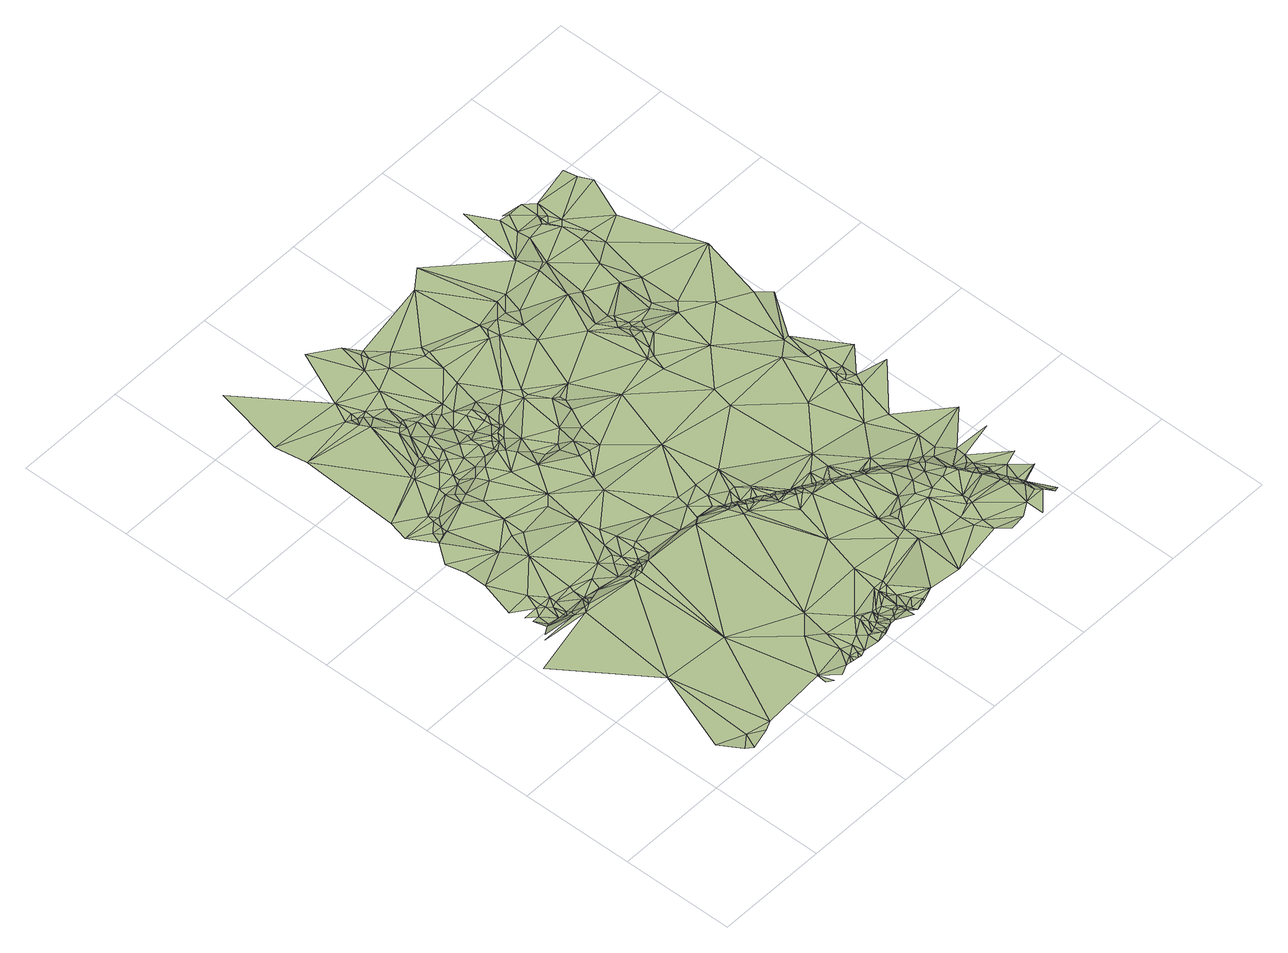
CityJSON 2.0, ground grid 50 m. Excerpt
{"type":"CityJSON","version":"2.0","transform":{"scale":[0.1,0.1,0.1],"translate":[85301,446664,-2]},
"CityObjects":{
"terrain1":{"type":"TINRelief","geometry":[{"type":"CompositeSurface","lod":"1","boundaries":[[[0,1,2]],[[0,3,1]],[[3,4,1]],[[2,1,5]],[[6,1,4]],[[6,5,1]],[[7,5,8]],[[9,10,11]],[[12,13,10]],[[6,14,5]],[[9,11,15]],[[11,10,16]],[[17,15,18]],[[19,8,13]],[[11,16,15]],[[16,10,20]],[[20,10,13]],[[21,18,22]],[[16,23,15]],[[23,18,15]],[[21,22,24]],[[16,20,25]],[[23,26,18]],[[16,27,23]],[[16,25,27]],[[20,13,28]],[[22,18,26]],[[25,20,29]],[[20,28,29]],[[25,29,27]],[[6,30,14]],[[31,26,23]],[[28,13,32]],[[31,23,27]],[[8,32,13]],[[27,29,33]],[[22,26,31]],[[31,27,33]],[[8,5,34]],[[35,29,28]],[[8,36,32]],[[35,33,29]],[[35,28,32]],[[24,37,38]],[[35,32,36]],[[31,33,39]],[[37,40,38]],[[5,14,34]],[[24,22,41]],[[42,33,35]],[[35,36,43]],[[41,22,31]],[[43,36,44]],[[45,46,30]],[[42,39,33]],[[35,43,47]],[[43,44,47]],[[37,48,40]],[[42,35,47]],[[44,36,49]],[[8,34,36]],[[50,48,51]],[[24,41,37]],[[41,31,39]],[[44,49,47]],[[42,47,52]],[[53,30,54]],[[49,55,47]],[[51,48,56]],[[42,52,39]],[[50,57,58]],[[50,51,59]],[[14,30,60]],[[49,36,34]],[[48,61,56]],[[37,61,48]],[[55,52,47]],[[51,56,62]],[[50,59,57]],[[53,63,30]],[[62,56,61]],[[59,51,62]],[[49,64,55]],[[60,30,63]],[[39,52,65]],[[41,39,65]],[[55,64,52]],[[41,66,37]],[[67,53,68]],[[59,62,69]],[[49,70,64]],[[49,34,70]],[[34,14,71]],[[57,59,69]],[[67,63,53]],[[67,68,72]],[[37,73,61]],[[74,62,61]],[[52,64,65]],[[75,67,72]],[[76,58,57]],[[77,14,60]],[[66,73,37]],[[41,78,66]],[[75,79,67]],[[71,14,80]],[[74,69,62]],[[67,81,63]],[[82,58,83]],[[34,84,70]],[[75,85,79]],[[79,81,67]],[[86,60,63]],[[64,70,87]],[[88,57,69]],[[65,64,89]],[[34,71,84]],[[86,63,81]],[[73,74,61]],[[90,79,85]],[[70,84,87]],[[90,81,79]],[[64,87,91]],[[89,64,91]],[[76,83,58]],[[78,73,66]],[[71,92,84]],[[77,60,86]],[[65,89,93]],[[41,65,94]],[[87,84,92]],[[88,69,74]],[[90,95,81]],[[86,81,95]],[[41,94,78]],[[96,57,88]],[[76,57,96]],[[97,87,92]],[[91,87,97]],[[71,80,92]],[[89,91,98]],[[65,93,99]],[[89,98,93]],[[91,97,100]],[[98,91,100]],[[97,92,80]],[[90,101,95]],[[90,102,101]],[[73,103,74]],[[100,97,104]],[[99,93,98]],[[88,74,105]],[[98,100,104]],[[104,97,80]],[[86,95,106]],[[107,80,14]],[[107,14,77]],[[78,108,73]],[[94,65,99]],[[109,105,74]],[[77,86,106]],[[109,74,103]],[[110,82,111]],[[98,104,112]],[[95,101,113]],[[114,104,80]],[[96,88,115]],[[88,105,115]],[[99,98,116]],[[102,117,101]],[[109,115,105]],[[76,118,83]],[[102,119,117]],[[106,95,113]],[[76,96,120]],[[117,121,101]],[[121,113,101]],[[78,94,108]],[[114,112,104]],[[116,98,112]],[[82,83,122]],[[73,123,103]],[[117,124,121]],[[125,99,116]],[[96,115,126]],[[125,94,99]],[[127,113,121]],[[109,103,128]],[[117,119,129]],[[127,121,124]],[[76,130,118]],[[96,126,120]],[[114,131,112]],[[117,129,124]],[[76,120,130]],[[109,132,115]],[[116,112,131]],[[106,113,133]],[[127,133,113]],[[134,129,119]],[[73,108,123]],[[135,127,124]],[[129,135,124]],[[136,126,115]],[[114,80,137]],[[134,135,129]],[[109,128,132]],[[136,115,132]],[[82,138,111]],[[106,133,139]],[[83,118,122]],[[127,139,133]],[[110,140,141]],[[135,139,127]],[[82,122,138]],[[118,130,142]],[[103,123,128]],[[134,143,135]],[[135,144,139]],[[135,143,144]],[[108,94,123]],[[145,130,120]],[[134,146,143]],[[114,137,131]],[[147,120,126]],[[110,111,140]],[[77,106,148]],[[136,149,126]],[[144,150,139]],[[144,143,150]],[[151,142,130]],[[152,125,116]],[[152,116,131]],[[136,132,149]],[[146,153,143]],[[145,151,130]],[[118,142,154]],[[145,120,147]],[[155,139,150]],[[150,143,153]],[[106,139,156]],[[157,94,125]],[[132,128,158]],[[155,150,159]],[[150,153,160]],[[137,80,107]],[[146,161,153]],[[147,126,162]],[[118,154,122]],[[162,126,149]],[[163,142,151]],[[145,164,151]],[[150,160,159]],[[146,165,161]],[[132,158,149]],[[128,123,166]],[[160,153,167]],[[155,156,139]],[[168,145,147]],[[161,167,153]],[[157,123,94]],[[152,131,137]],[[128,166,158]],[[168,164,145]],[[163,154,142]],[[111,138,169]],[[164,163,151]],[[155,159,170]],[[168,147,162]],[[159,160,171]],[[160,167,171]],[[161,172,167]],[[157,125,152]],[[171,167,172]],[[169,138,173]],[[111,169,174]],[[106,156,148]],[[159,171,175]],[[161,176,172]],[[138,122,177]],[[161,178,179]],[[149,158,180]],[[155,170,156]],[[107,77,181]],[[162,149,180]],[[171,172,176]],[[161,179,176]],[[170,159,175]],[[138,177,173]],[[169,173,174]],[[122,154,182]],[[168,183,164]],[[111,174,140]],[[178,184,179]],[[166,123,185]],[[164,183,163]],[[168,162,186]],[[175,171,187]],[[122,188,177]],[[122,182,188]],[[189,154,163]],[[171,176,190]],[[158,166,191]],[[77,148,192]],[[170,175,187]],[[193,174,173]],[[189,182,154]],[[168,186,183]],[[193,173,177]],[[179,194,176]],[[187,171,190]],[[170,187,195]],[[196,179,184]],[[158,191,180]],[[140,174,193]],[[162,180,197]],[[188,193,177]],[[188,182,198]],[[157,199,123]],[[186,162,197]],[[187,200,195]],[[190,176,194]],[[189,198,182]],[[170,201,156]],[[202,163,183]],[[170,195,203]],[[199,185,123]],[[187,190,200]],[[137,107,204]],[[189,163,202]],[[181,77,192]],[[196,194,179]],[[196,184,205]],[[152,137,206]],[[203,195,200]],[[170,203,201]],[[189,207,198]],[[191,166,208]],[[166,185,209]],[[188,210,193]],[[156,201,148]],[[188,198,210]],[[186,211,183]],[[180,212,197]],[[180,191,212]],[[166,209,208]],[[189,202,207]],[[202,183,213]],[[186,197,214]],[[215,200,190]],[[107,216,204]],[[207,210,198]],[[206,137,204]],[[215,190,194]],[[215,203,200]],[[157,152,217]],[[183,211,213]],[[196,215,194]],[[186,214,218]],[[196,205,215]],[[140,193,219]],[[186,218,211]],[[197,212,220]],[[214,197,220]],[[202,221,207]],[[107,222,216]],[[191,223,212]],[[202,213,221]],[[221,210,207]],[[152,206,217]],[[191,208,223]],[[209,185,224]],[[219,193,210]],[[212,223,220]],[[218,214,225]],[[214,220,226]],[[216,227,204]],[[221,213,228]],[[229,224,185]],[[107,181,222]],[[213,211,230]],[[199,231,185]],[[218,225,211]],[[225,214,226]],[[208,232,223]],[[233,208,209]],[[220,223,226]],[[206,204,227]],[[219,210,221]],[[228,213,230]],[[229,185,234]],[[216,222,235]],[[233,209,224]],[[216,235,236]],[[233,232,208]],[[216,236,227]],[[226,223,237]],[[231,234,185]],[[223,232,237]],[[140,219,238]],[[225,239,211]],[[148,201,240]],[[201,203,241]],[[211,242,230]],[[225,226,243]],[[221,228,244]],[[226,237,245]],[[229,246,224]],[[140,238,247]],[[219,221,244]],[[235,222,248]],[[215,241,203]],[[199,249,231]],[[211,239,242]],[[206,250,217]],[[206,227,251]],[[227,236,252]],[[235,248,236]],[[181,253,222]],[[228,230,244]],[[226,245,243]],[[254,237,232]],[[181,192,255]],[[233,224,246]],[[157,256,199]],[[227,252,257]],[[252,236,257]],[[222,253,248]],[[225,243,258]],[[225,258,239]],[[229,234,246]],[[233,254,232]],[[181,255,253]],[[236,248,257]],[[254,245,237]],[[192,148,240]],[[244,230,242]],[[251,227,257]],[[206,251,250]],[[157,217,256]],[[248,253,259]],[[199,260,249]],[[248,261,257]],[[262,243,245]],[[253,255,263]],[[248,259,261]],[[231,264,234]],[[262,245,254]],[[253,265,259]],[[239,266,242]],[[267,258,243]],[[239,258,266]],[[255,268,263]],[[253,263,265]],[[246,234,264]],[[255,192,269]],[[267,243,262]],[[259,265,261]],[[231,249,264]],[[267,266,258]],[[270,219,244]],[[255,271,268]],[[251,257,272]],[[215,273,241]],[[257,261,272]],[[265,263,274]],[[261,265,274]],[[233,246,275]],[[263,268,276]],[[201,241,240]],[[263,276,274]],[[238,219,270]],[[277,242,266]],[[255,278,271]],[[279,262,254]],[[261,274,272]],[[260,264,249]],[[199,256,260]],[[267,277,266]],[[255,269,278]],[[280,276,268]],[[281,244,242]],[[267,262,279]],[[271,280,268]],[[274,276,282]],[[246,264,275]],[[217,250,256]],[[233,283,254]],[[284,247,238]],[[282,276,280]],[[250,251,285]],[[274,286,272]],[[277,281,242]],[[267,279,277]],[[278,287,271]],[[288,280,271]],[[289,282,280]],[[251,272,285]],[[287,290,271]],[[274,282,291]],[[260,292,264]],[[269,192,293]],[[192,240,294]],[[238,270,295]],[[290,288,271]],[[274,291,286]],[[233,275,283]],[[288,289,280]],[[238,295,296]],[[275,264,292]],[[284,238,296]],[[291,282,289]],[[270,244,297]],[[279,254,283]],[[298,290,287]],[[299,287,278]],[[269,300,278]],[[285,272,286]],[[301,289,288]],[[293,192,294]],[[301,288,290]],[[298,301,290]],[[297,244,281]],[[301,291,289]],[[302,298,287]],[[286,291,303]],[[302,287,299]],[[300,299,278]],[[273,304,241]],[[250,285,256]],[[305,296,295]],[[284,296,305]],[[306,277,279]],[[285,286,303]],[[307,295,270]],[[308,300,269]],[[240,241,309]],[[310,301,298]],[[310,291,301]],[[306,281,277]],[[303,291,310]],[[310,298,302]],[[311,302,299]],[[275,292,312]],[[308,269,293]],[[294,240,309]],[[307,305,295]],[[300,311,299]],[[313,302,311]],[[314,310,302]],[[314,302,313]],[[303,310,315]],[[306,279,283]],[[309,241,304]],[[316,311,300]],[[316,313,311]],[[308,316,300]],[[307,270,317]],[[315,310,314]],[[315,314,313]],[[270,297,317]],[[275,318,283]],[[294,309,319]],[[316,315,313]],[[273,320,304]],[[275,312,318]],[[308,321,316]],[[308,293,321]],[[260,322,292]],[[294,319,323]],[[324,315,316]],[[321,325,316]],[[306,283,326]],[[324,316,325]],[[319,309,327]],[[260,256,322]],[[321,293,328]],[[324,329,315]],[[326,283,330]],[[293,294,331]],[[321,329,325]],[[324,325,329]],[[283,318,330]],[[321,328,329]],[[273,332,320]],[[319,327,323]],[[307,317,333]],[[297,334,317]],[[293,335,328]],[[285,303,336]],[[312,337,318]],[[294,323,338]],[[312,292,322]],[[309,304,339]],[[293,331,335]],[[303,315,336]],[[329,340,315]],[[329,328,341]],[[318,337,342]],[[317,334,333]],[[306,343,281]],[[297,281,343]],[[328,335,344]],[[328,344,341]],[[326,330,345]],[[331,294,346]],[[309,339,327]],[[330,318,345]],[[323,327,338]],[[329,341,340]],[[304,320,347]],[[312,322,337]],[[346,294,338]],[[318,342,345]],[[344,335,348]],[[342,337,345]],[[256,285,349]],[[341,344,340]],[[335,331,350]],[[335,350,348]],[[307,351,305]],[[306,326,352]],[[304,347,339]],[[297,343,334]],[[344,348,340]],[[331,353,350]],[[340,336,315]],[[331,346,353]],[[327,354,338]],[[337,322,345]],[[347,320,355]],[[350,353,356]],[[332,355,320]],[[348,350,357]],[[327,339,354]],[[348,357,340]],[[307,333,351]],[[353,346,356]],[[333,334,358]],[[350,356,357]],[[359,346,338]],[[356,346,360]],[[285,336,349]],[[326,345,361]],[[347,355,362]],[[306,352,343]],[[347,363,339]],[[359,360,346]],[[340,357,336]],[[356,360,364]],[[357,356,364]],[[332,365,355]],[[332,366,365]],[[338,354,367]],[[256,368,322]],[[347,362,363]],[[359,338,369]],[[364,360,370]],[[357,364,370]],[[354,339,371]],[[359,370,360]],[[334,343,358]],[[369,338,367]],[[359,372,370]],[[326,361,352]],[[339,363,373]],[[354,371,367]],[[359,374,372]],[[372,375,370]],[[339,373,371]],[[363,362,376]],[[256,349,368]],[[372,374,375]],[[359,369,377]],[[359,377,374]],[[363,376,373]],[[336,357,378]],[[357,370,378]],[[355,379,362]],[[374,380,375]],[[351,333,358]],[[365,379,355]],[[370,375,378]],[[345,322,381]],[[374,377,382]],[[367,371,383]],[[374,382,380]],[[375,380,378]],[[384,369,367]],[[343,352,385]],[[371,373,386]],[[384,377,369]],[[343,385,358]],[[380,382,378]],[[384,382,377]],[[371,386,383]],[[384,367,383]],[[362,387,376]],[[373,376,388]],[[352,389,385]],[[389,358,385]],[[361,345,390]],[[373,391,386]],[[362,379,392]],[[368,393,322]],[[394,378,382]],[[384,394,382]],[[352,361,395]],[[384,383,396]],[[336,378,397]],[[383,386,398]],[[322,393,381]],[[352,395,389]],[[349,336,399]],[[373,400,391]],[[390,345,381]],[[396,383,401]],[[362,392,387]],[[384,396,394]],[[373,388,400]],[[383,398,401]],[[376,387,388]],[[398,386,391]],[[402,403,379]],[[389,404,358]],[[351,358,404]],[[405,396,401]],[[389,395,406]],[[394,396,405]],[[398,391,407]],[[379,408,392]],[[399,336,397]],[[398,409,401]],[[391,400,410]],[[391,410,407]],[[379,403,411]],[[379,411,408]],[[394,412,378]],[[398,407,409]],[[400,388,413]],[[405,401,409]],[[389,406,404]],[[406,395,414]],[[387,392,415]],[[410,400,416]],[[400,413,416]],[[392,408,415]],[[387,417,388]],[[407,410,418]],[[381,393,419]],[[420,413,388]],[[397,378,412]],[[394,405,412]],[[387,415,421]],[[417,422,388]],[[351,404,423]],[[408,411,424]],[[411,403,424]],[[420,416,413]],[[420,388,422]],[[387,421,417]],[[361,425,395]],[[410,416,426]],[[415,408,427]],[[405,409,428]],[[429,403,430]],[[410,426,418]],[[409,407,431]],[[429,424,403]],[[381,419,432]],[[407,418,433]],[[415,427,421]],[[406,414,434]],[[417,421,422]],[[406,434,404]],[[408,424,427]],[[420,435,416]],[[349,436,368]],[[420,422,435]],[[368,437,393]],[[416,435,426]],[[390,381,438]],[[439,429,430]],[[427,424,440]],[[407,433,431]],[[361,390,425]],[[405,428,412]],[[439,424,429]],[[381,432,438]],[[409,431,428]],[[418,426,433]],[[421,441,422]],[[414,395,425]],[[423,404,434]],[[393,437,419]],[[435,422,441]],[[421,427,441]],[[426,435,441]],[[349,399,436]],[[419,442,432]],[[443,440,424]],[[443,427,440]],[[390,444,445]],[[390,438,444]],[[397,412,446]],[[432,447,438]],[[443,441,427]],[[433,426,448]],[[390,445,425]],[[399,397,449]],[[444,438,450]],[[426,441,448]],[[438,447,450]],[[432,442,447]],[[445,444,451]],[[419,437,442]],[[414,452,434]],[[368,436,437]],[[444,450,453]],[[445,451,454]],[[450,447,453]],[[455,431,433]],[[423,434,456]],[[444,457,451]],[[444,453,457]],[[397,446,458]],[[447,442,459]],[[453,447,459]],[[460,428,431]],[[460,412,428]],[[454,451,461]],[[461,451,457]],[[445,454,462]],[[414,425,452]],[[453,459,463]],[[397,458,449]],[[453,463,457]],[[445,462,425]],[[460,446,412]],[[399,449,464]],[[399,464,436]],[[465,459,442]],[[461,457,466]],[[437,465,442]],[[456,434,452]],[[457,463,466]],[[465,463,459]],[[467,454,461]],[[449,458,468]],[[449,468,469]],[[449,469,464]],[[462,454,467]],[[469,468,470]],[[471,425,462]],[[468,458,472]],[[436,473,437]],[[465,466,463]],[[468,472,470]],[[452,425,471]],[[467,461,466]],[[474,458,446]],[[436,464,475]],[[469,470,476]],[[464,469,476]],[[470,472,476]],[[456,452,477]],[[478,466,465]],[[436,475,473]],[[437,479,465]],[[475,464,480]],[[464,476,480]],[[452,471,477]],[[437,473,479]],[[467,466,478]],[[472,458,474]],[[478,465,481]],[[471,462,482]],[[473,475,483]],[[475,480,483]],[[462,467,482]],[[484,476,472]],[[456,477,485]],[[465,479,481]],[[486,478,481]],[[467,478,486]],[[485,477,471]],[[484,480,476]],[[456,485,487]],[[484,483,480]],[[456,488,489]],[[456,487,488]],[[467,486,482]],[[471,482,490]],[[473,483,491]],[[473,492,479]],[[493,485,471]],[[482,486,494]],[[495,487,485]],[[493,471,490]],[[496,488,487]],[[473,491,492]],[[490,482,494]],[[486,481,497]],[[481,479,497]],[[495,485,493]],[[496,487,498]],[[495,498,487]],[[499,496,500]],[[495,501,502]],[[495,493,501]],[[503,490,494]],[[495,502,498]],[[493,490,503]],[[496,498,500]],[[502,501,504]],[[501,493,505]],[[486,497,494]],[[497,479,492]],[[502,504,498]],[[501,505,504]],[[493,503,505]],[[498,504,506]],[[500,498,506]],[[504,505,506]],[[503,494,507]],[[505,503,507]],[[494,497,507]],[[506,505,508]],[[505,507,509]],[[505,509,508]],[[506,508,510]]]}]}
},
"vertices":[
[204,40,30],[257,80,34],[142,130,34],[234,20,26],[324,40,33],[278,490,33],[368,60,31],[9,870,29],[324,940,30],[175,1070,9],[188,1010,13],[204,1020,6],[141,980,29],[286,960,32],[572,470,32],[207,1070,7],[252,1010,8],[166,1100,14],[226,1100,17],[120,960,30],[273,990,18],[143,1160,15],[255,1170,15],[257,1080,13],[189,1320,14],[278,1010,7],[252,1100,16],[278,1060,8],[299,990,17],[293,1010,8],[660,80,32],[302,1100,15],[341,960,32],[302,1070,12],[571,920,30],[384,1010,5],[364,960,31],[346,1390,21],[184,1410,21],[392,1080,14],[165,1500,20],[409,1300,14],[391,1060,6],[389,990,17],[406,980,18],[658,40,28],[683,20,28],[396,1010,5],[234,1590,18],[451,990,16],[167,1700,18],[254,1640,17],[481,1050,7],[774,40,25],[730,20,24],[469,1000,5],[279,1610,12],[308,1710,17],[189,1790,17],[301,1680,16],[773,250,34],[298,1610,15],[301,1640,12],[818,110,29],[552,980,12],[550,1080,15],[437,1410,20],[817,60,25],[796,40,22],[332,1680,11],[569,940,32],[615,920,30],[817,40,16],[482,1490,19],[437,1660,21],[840,40,13],[412,1870,19],[863,330,32],[480,1390,20],[857,60,17],[676,940,31],[863,90,27],[212,2230,16],[414,1890,15],[614,940,31],[859,40,6],[842,200,30],[617,960,23],[437,1740,9],[594,1040,8],[886,50,7],[624,990,7],[638,940,31],[617,1070,15],[662,1280,14],[908,110,28],[437,1770,16],[654,960,22],[640,1040,8],[634,1120,18],[652,980,8],[954,90,9],[952,40,10],[503,1610,16],[673,990,6],[457,1710,17],[977,180,31],[931,930,29],[639,1410,20],[483,1680,20],[188,2370,16],[460,2260,16],[707,1040,6],[975,150,30],[723,980,5],[504,1740,9],[699,1120,18],[999,60,10],[460,1910,19],[996,40,20],[503,1830,16],[973,90,7],[503,2170,17],[684,1450,21],[998,100,7],[684,1190,15],[526,1780,15],[998,130,22],[592,1660,16],[1021,60,14],[505,1880,16],[729,1050,13],[571,1710,15],[999,160,30],[1042,60,19],[1021,110,8],[527,1750,9],[885,970,5],[481,2210,17],[1042,150,24],[504,2350,17],[258,2690,16],[505,1930,14],[1064,80,12],[1040,120,7],[548,1870,11],[1067,60,22],[572,1850,15],[1157,340,30],[615,1750,9],[1053,130,10],[525,1930,10],[863,1090,15],[1084,80,17],[549,2070,16],[1064,150,18],[1133,220,29],[842,1310,16],[638,1720,14],[1093,150,9],[1110,110,10],[1133,60,24],[618,1810,15],[570,2030,10],[573,1950,18],[1134,20,27],[683,1630,15],[1112,90,21],[595,1890,19],[482,2250,12],[1135,200,24],[1137,110,11],[1135,90,19],[505,2240,10],[504,2270,16],[1132,170,15],[1156,80,10],[527,2230,11],[1154,40,19],[1164,60,9],[681,1760,8],[1087,830,32],[571,2090,16],[614,1970,19],[1174,40,6],[775,1580,16],[660,1870,13],[1150,170,6],[549,2200,11],[595,2070,9],[1180,150,5],[728,1740,14],[1202,510,30],[549,2240,16],[1202,100,7],[1156,180,10],[1224,60,12],[707,1810,13],[594,2100,14],[863,1380,20],[1178,150,5],[1180,220,29],[640,2060,15],[1178,200,23],[976,960,5],[1223,50,6],[995,1030,8],[614,2110,9],[752,1720,14],[773,1680,15],[616,2190,15],[706,1940,8],[730,1760,9],[661,1990,13],[706,1850,13],[1269,60,34],[976,960,12],[1000,1080,13],[719,1880,5],[662,2270,15],[752,1790,14],[680,2060,14],[1067,890,30],[772,1770,7],[815,1650,5],[752,1870,6],[773,1810,13],[1056,960,6],[707,2050,12],[841,1600,5],[730,2020,8],[909,1490,20],[797,1770,8],[840,1720,5],[887,1570,14],[1065,910,28],[1067,930,17],[797,1800,13],[703,2380,13],[791,1950,7],[1381,320,31],[1426,260,33],[774,2000,5],[818,1850,6],[771,2050,14],[818,1810,13],[910,1600,6],[618,2600,14],[1087,900,23],[955,1480,21],[1089,1070,16],[1087,1010,5],[1067,940,11],[1109,880,28],[842,1810,10],[1112,830,29],[1157,1300,19],[1090,930,6],[816,1880,5],[1110,890,21],[999,1470,21],[1120,920,5],[841,1830,7],[1134,860,28],[953,1560,17],[1133,900,11],[820,1950,16],[840,1890,13],[1157,840,31],[1246,690,30],[773,2320,13],[1180,830,31],[1156,960,10],[1404,40,39],[1146,900,6],[975,1650,5],[1156,880,18],[865,1970,5],[1224,770,30],[910,1890,7],[1179,870,15],[886,2080,14],[1180,880,6],[999,1850,5],[732,2520,13],[1202,1060,17],[1179,960,12],[1225,780,31],[1221,850,11],[1204,870,6],[1223,810,27],[1222,910,7],[1022,1580,20],[1336,710,31],[1403,440,29],[760,2410,13],[753,2440,17],[909,2170,14],[1246,820,18],[1269,780,31],[1292,750,31],[1245,840,5],[1270,790,25],[1224,920,10],[1494,210,37],[775,2450,14],[972,1930,14],[835,2370,17],[1314,740,31],[1427,330,36],[1273,830,5],[1289,780,26],[1067,1670,17],[1291,790,18],[1292,810,8],[1313,800,5],[1314,780,21],[910,2260,13],[1068,1770,6],[1448,380,38],[1614,150,35],[1335,750,29],[1247,1580,20],[1445,420,31],[1334,790,6],[1337,780,12],[1021,1880,14],[1495,410,38],[1382,730,22],[1354,780,5],[1022,1850,7],[1427,690,29],[1650,80,37],[932,2300,14],[932,2260,17],[1405,710,26],[1495,850,16],[1090,1720,12],[1539,460,29],[1605,370,36],[1426,800,8],[1391,760,5],[1089,1750,10],[1134,2140,15],[1404,750,7],[1157,1770,15],[1493,650,30],[1606,210,40],[1434,740,6],[1472,1240,22],[1446,720,13],[1130,2510,17],[1168,2120,17],[1450,700,18],[1584,420,37],[1651,140,40],[1493,700,6],[1492,770,10],[1157,2210,18],[1540,630,28],[1515,680,13],[1247,2000,15],[1692,230,37],[1675,240,37],[1512,690,5],[1767,40,38],[1694,30,40],[1630,470,35],[1494,1340,18],[1607,560,31],[1550,670,5],[1650,390,35],[1560,640,17],[1697,280,37],[1584,640,10],[1561,660,10],[1697,250,42],[1607,600,24],[1629,680,8],[1832,80,36],[1593,650,6],[1448,1630,16],[1624,630,5],[1697,470,32],[1675,540,30],[1157,2170,24],[1720,400,36],[1855,230,33],[1830,300,33],[1222,2180,20],[1404,1890,16],[1785,380,36],[1854,190,36],[1449,1550,16],[1720,570,6],[1266,2090,19],[1719,520,28],[1740,810,18],[1765,420,36],[1675,1030,22],[1809,330,35],[1733,500,32],[1832,0,35],[1921,80,34],[1291,2240,16],[1764,540,10],[1269,2180,15],[1787,410,29],[1900,150,32],[1794,510,7],[1808,370,28],[1899,100,35],[1832,620,14],[1832,320,27],[1314,2150,15],[1878,210,27],[1853,350,13],[1874,270,17],[1854,400,5],[1472,1620,19],[1872,300,11],[1899,240,8],[1879,290,8],[1223,2580,13],[1922,170,14],[1494,2070,15],[1865,380,6],[1917,200,10],[1832,540,6],[1945,70,22],[1945,40,32],[1876,470,11],[1494,1660,16],[1876,430,5],[1337,2240,19],[1884,320,11],[1785,1260,17],[1652,1500,18],[1494,1740,18],[1984,60,5],[1926,170,9],[1945,280,5],[1562,1700,17],[2012,200,11],[1495,1820,12],[1448,1890,20],[1832,770,19],[1538,1740,16],[2011,300,12],[1831,1020,18],[1514,1780,14],[1516,1850,9],[1514,2230,16],[1539,1790,6],[1516,1890,9],[2033,460,16],[1494,2330,15],[1545,1810,7],[1877,940,18],[1562,1740,15],[2034,600,19],[1527,1870,14],[1543,2040,11],[1582,1780,7],[1855,1090,19],[1697,1700,17],[1650,1800,6],[1673,1970,7],[1855,1010,18],[1854,1050,23],[1875,1020,22],[1569,2240,8],[1897,990,23],[1854,1310,21],[2035,960,19],[1854,1190,18],[1899,1060,18],[1558,2250,12],[1674,1810,9],[1830,1630,19],[1900,1180,19],[1741,1740,17],[1697,2090,7],[1876,1310,25],[2010,1100,21],[1619,2370,9],[1742,1920,16],[1607,2420,13],[1607,2510,14],[1540,2630,15],[1741,2220,8],[2011,1500,19],[1964,1560,15],[1742,2320,8],[1787,2140,16],[1697,2380,15],[1651,2500,15],[2035,1850,15],[1720,2420,13],[1636,2520,7],[1720,2500,15],[1719,2370,7],[1718,2400,14],[1786,2220,16],[1741,2390,15],[1764,2340,14],[1764,2460,14],[1913,2200,19],[1965,2440,16],[1990,2380,18],[1952,2500,15]
]}
